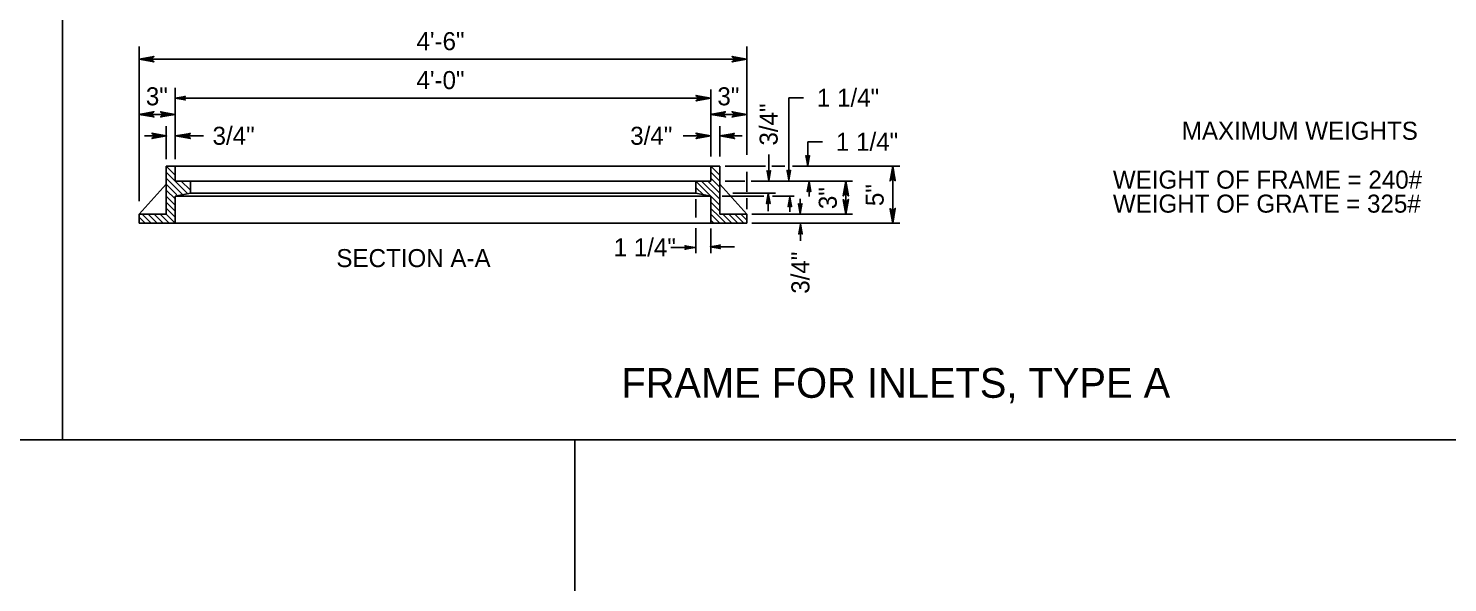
# Model space of a CAD drawing. Extents: x 0.17 to 2.79, y 0.04 to 1.76.
# Drawn here: x 1.235 to 2.076, y 0.765 to 1.093 of the extents above; entities that cross this region are included whole.
import ezdxf

# ---------------------------------------------------------------- set-up
doc = ezdxf.new("R2010")
doc.units = 0
for name, color, linetype in [('Default', 7, 'Continuous'), ('Plan Prop Drainage Structure', 7, 'Continuous'), ('Plan Prop DrainageStructure text', 7, 'Continuous')]:
    doc.layers.add(name, color=color, linetype=linetype)

msp = doc.modelspace()

# ---------------------------------------------------------------- linework, layer by layer
at = {"layer": 'Default'}
for p, q in [((1.25561, 1.74514), (1.25561, 0.84945)), ((2.19729, 0.84945), (0.24676, 0.84945)), ((1.55915, 0.23333), (1.55915, 0.84945))]:
    msp.add_line(p, q, dxfattribs=at)
at = {"layer": 'Plan Prop Drainage Structure'}
for p, q in [((1.31714, 1.01169), (1.32249, 1.01169)), ((1.32228, 1.00656), (1.31714, 1.01169)), ((1.31714, 1.01169), (1.31714, 0.98318)), ((1.32249, 1.01169), (1.32249, 1.00278)), ((1.32249, 1.01169), (1.63972, 1.01169)), ((1.64506, 1.01169), (1.63972, 1.01169)), ((1.63972, 1.01169), (1.63972, 1.00278)), ((1.64493, 1.00648), (1.63972, 1.01169)), ((1.64506, 1.01169), (1.64506, 0.98318)), ((1.31714, 1.001), (1.3011, 0.98318)), ((1.32974, 0.99553), (1.31714, 1.00813)), ((1.32662, 0.99508), (1.31714, 1.00456)), ((1.32348, 0.99466), (1.31714, 1.001)), ((1.32249, 1.00278), (1.3314, 1.00278)), ((1.33105, 0.99779), (1.32618, 1.00265)), ((1.3314, 1.00278), (1.3314, 0.99565)), ((1.3314, 1.00278), (1.63081, 1.00278)), ((1.63972, 1.00287), (1.63081, 1.00287)), ((1.63081, 1.00278), (1.63081, 0.99565)), ((1.64493, 0.98866), (1.6312, 1.00239)), ((1.64493, 0.99223), (1.63473, 1.00242)), ((1.64493, 0.99579), (1.63824, 1.00248)), ((1.64493, 1.00292), (1.63972, 1.00813)), ((1.64493, 0.99935), (1.63972, 1.00456)), ((1.64506, 1.001), (1.6611, 0.98318)), ((1.32256, 0.99202), (1.31714, 0.99744)), ((1.32228, 0.98873), (1.31714, 0.99387)), ((1.3314, 0.99565), (1.32249, 0.99387)), ((1.32249, 0.99387), (1.32249, 0.97783)), ((1.63972, 0.99387), (1.32249, 0.99387)), ((1.3314, 0.99565), (1.63081, 0.99565)), ((1.63081, 0.99565), (1.63972, 0.99387)), ((1.63515, 0.99488), (1.63113, 0.99889)), ((1.63972, 0.99387), (1.63972, 0.97783)), ((1.32229, 0.98516), (1.31714, 0.99031)), ((1.32237, 0.98151), (1.31714, 0.98674)), ((1.63081, 0.9921), (1.63081, 0.98129)), ((1.64493, 0.98153), (1.63982, 0.98664)), ((1.64493, 0.9851), (1.63988, 0.99015)), ((1.3011, 0.98318), (1.31714, 0.98318)), ((1.3011, 0.98318), (1.3011, 0.97783)), ((1.3011, 0.97783), (1.63972, 0.97783)), ((1.30451, 0.97799), (1.30114, 0.98136)), ((1.3078, 0.97826), (1.30289, 0.98318)), ((1.31159, 0.97804), (1.30645, 0.98318)), ((1.31509, 0.9781), (1.31001, 0.98318)), ((1.31881, 0.97795), (1.31358, 0.98318)), ((1.32181, 0.97851), (1.31714, 0.98318)), ((1.64493, 0.97797), (1.63972, 0.98318)), ((1.64113, 0.9782), (1.63972, 0.97961)), ((1.63972, 0.97783), (1.6611, 0.97783)), ((1.64849, 0.97797), (1.64328, 0.98318)), ((1.6611, 0.98318), (1.64506, 0.98318)), ((1.65206, 0.97797), (1.64685, 0.98318)), ((1.65562, 0.97797), (1.65041, 0.98318)), ((1.65918, 0.97797), (1.65398, 0.98318)), ((1.66096, 0.97976), (1.65754, 0.98318)), ((1.6611, 0.98318), (1.6611, 0.97783)), ((1.6611, 0.98318), (1.6611, 0.97783))]:
    msp.add_line(p, q, dxfattribs=at)
at = {"layer": 'Plan Prop DrainageStructure text'}
for p, q in [((1.3011, 0.99101), (1.3011, 1.08269)), ((1.6611, 1.01838), (1.6611, 1.08269)), ((1.3011, 1.0751), (1.6611, 1.0751)), ((1.32249, 1.01588), (1.32249, 1.05813)), ((1.32249, 1.05203), (1.63972, 1.05203)), ((1.63972, 1.01733), (1.63972, 1.05721)), ((1.68602, 1.00332), (1.68602, 1.05219)), ((1.6946, 1.05219), (1.68602, 1.05219)), ((1.32249, 1.04241), (1.3011, 1.04241)), ((1.31714, 1.01588), (1.31714, 1.03546)), ((1.63972, 1.04241), (1.6611, 1.04241)), ((1.64506, 1.01733), (1.64506, 1.03546)), ((1.31734, 1.02961), (1.30421, 1.02961)), ((1.32268, 1.02961), (1.3392, 1.02961)), ((1.63972, 1.02961), (1.62332, 1.02961)), ((1.64506, 1.02961), (1.65831, 1.02961)), ((1.69716, 1.01207), (1.69716, 1.02604)), ((1.70585, 1.02604), (1.69716, 1.02604)), ((1.6741, 1.00305), (1.6741, 1.01856)), ((1.64826, 1.01169), (1.67224, 1.01169)), ((1.67595, 1.01169), (1.68364, 1.01169)), ((1.68814, 1.01169), (1.75184, 1.01169)), ((1.74751, 1.01169), (1.74751, 0.97783)), ((1.64826, 1.00278), (1.65988, 1.00278)), ((1.6611, 0.99652), (1.6611, 1.00839)), ((1.66357, 1.00278), (1.72369, 1.00278)), ((1.69795, 1.00252), (1.69795, 0.99361)), ((1.71975, 0.98316), (1.71975, 1.00278)), ((1.64652, 0.99387), (1.67118, 0.99387)), ((1.65282, 0.99565), (1.67807, 0.99565)), ((1.6611, 0.98621), (1.6611, 0.99272)), ((1.67383, 0.99537), (1.67383, 0.98505)), ((1.67622, 0.99387), (1.68921, 0.99387)), ((1.68655, 0.99351), (1.68655, 0.9846)), ((1.69265, 0.98344), (1.69265, 0.99235)), ((1.66407, 0.98318), (1.72369, 0.98318)), ((1.66407, 0.97783), (1.75184, 0.97783)), ((1.69292, 0.97735), (1.69292, 0.96733)), ((1.63081, 0.97486), (1.63081, 0.96017)), ((1.63972, 0.97461), (1.63972, 0.96001)), ((1.63034, 0.96343), (1.61608, 0.96343)), ((1.63946, 0.96386), (1.65372, 0.96386))]:
    msp.add_line(p, q, dxfattribs=at)
for points in [[(1.3011, 1.0751), (1.30986, 1.07355), (1.30777, 1.0751), (1.30981, 1.07662), (1.3011, 1.0751), (1.30168, 1.07512), (1.30961, 1.07367), (1.3076, 1.07512), (1.30946, 1.0765), (1.302, 1.07514), (1.30229, 1.0751), (1.30908, 1.07389), (1.30756, 1.07512), (1.30912, 1.07631), (1.30242, 1.0751), (1.30271, 1.07514), (1.30865, 1.07407), (1.3075, 1.0751), (1.30867, 1.07617), (1.30356, 1.07515), (1.30405, 1.07514), (1.30821, 1.07429), (1.3074, 1.07508), (1.30827, 1.07595), (1.30414, 1.0751), (1.30461, 1.07507), (1.30773, 1.07454), (1.30713, 1.07515), (1.30779, 1.07574), (1.30504, 1.0751), (1.30548, 1.07506), (1.30736, 1.0747), (1.30705, 1.07512), (1.30756, 1.07559), (1.30571, 1.0751), (1.30693, 1.07481), (1.30676, 1.07514), (1.30729, 1.07548), (1.30602, 1.07515), (1.30682, 1.07494), (1.30648, 1.07521), (1.30687, 1.07537), (1.30649, 1.07512), (1.30669, 1.07508)], [(1.6611, 1.0751), (1.65235, 1.07665), (1.65444, 1.0751), (1.65239, 1.07358), (1.6611, 1.0751), (1.66052, 1.07509), (1.65259, 1.07653), (1.6546, 1.07508), (1.65275, 1.0737), (1.66021, 1.07506), (1.65992, 1.0751), (1.65312, 1.07631), (1.65465, 1.07508), (1.65308, 1.0739), (1.65978, 1.0751), (1.65949, 1.07506), (1.65356, 1.07613), (1.65471, 1.0751), (1.65353, 1.07403), (1.65865, 1.07506), (1.65815, 1.07506), (1.654, 1.07591), (1.6548, 1.07513), (1.65393, 1.07426), (1.65806, 1.0751), (1.6576, 1.07513), (1.65447, 1.07566), (1.65507, 1.07506), (1.65442, 1.07446), (1.65717, 1.0751), (1.65673, 1.07515), (1.65485, 1.0755), (1.65516, 1.07508), (1.65465, 1.07461), (1.6565, 1.0751), (1.65527, 1.07539), (1.65545, 1.07506), (1.65491, 1.07472), (1.65619, 1.07506), (1.65539, 1.07526), (1.65572, 1.07499), (1.65534, 1.07484), (1.65572, 1.07508), (1.65552, 1.07513)], [(1.32249, 1.05203), (1.32842, 1.05098), (1.327, 1.05203), (1.32839, 1.05306), (1.32249, 1.05203), (1.32288, 1.05204), (1.32825, 1.05106), (1.32689, 1.05204), (1.32815, 1.05298), (1.3231, 1.05205), (1.32329, 1.05203), (1.32789, 1.05121), (1.32686, 1.05204), (1.32792, 1.05284), (1.32338, 1.05203), (1.32358, 1.05205), (1.3276, 1.05133), (1.32682, 1.05203), (1.32762, 1.05275), (1.32415, 1.05206), (1.32449, 1.05206), (1.3273, 1.05148), (1.32676, 1.05201), (1.32734, 1.0526), (1.32455, 1.05203), (1.32486, 1.05201), (1.32698, 1.05165), (1.32657, 1.05206), (1.32701, 1.05246), (1.32516, 1.05203), (1.32545, 1.052), (1.32672, 1.05175), (1.32652, 1.05204), (1.32686, 1.05235), (1.32561, 1.05202), (1.32644, 1.05183), (1.32632, 1.05206), (1.32668, 1.05228), (1.32582, 1.05206), (1.32636, 1.05192), (1.32613, 1.0521), (1.32639, 1.05221), (1.32613, 1.05204), (1.32627, 1.05201)], [(1.63972, 1.05203), (1.63096, 1.05357), (1.63305, 1.05203), (1.63101, 1.0505), (1.63972, 1.05203), (1.63914, 1.05201), (1.63121, 1.05346), (1.63322, 1.05201), (1.63136, 1.05062), (1.63882, 1.05198), (1.63853, 1.05203), (1.63174, 1.05323), (1.63326, 1.05201), (1.6317, 1.05082), (1.6384, 1.05203), (1.63811, 1.05198), (1.63217, 1.05305), (1.63332, 1.05203), (1.63215, 1.05096), (1.63726, 1.05198), (1.63677, 1.05198), (1.63261, 1.05283), (1.63342, 1.05205), (1.63255, 1.05118), (1.63668, 1.05203), (1.63621, 1.05205), (1.63309, 1.05259), (1.63369, 1.05198), (1.63304, 1.05138), (1.63578, 1.05203), (1.63534, 1.05207), (1.63346, 1.05243), (1.63377, 1.05201), (1.63326, 1.05154), (1.63511, 1.05203), (1.63389, 1.05232), (1.63406, 1.05198), (1.63353, 1.05165), (1.6348, 1.05198), (1.634, 1.05218), (1.63434, 1.05192), (1.63395, 1.05176), (1.63434, 1.05201), (1.63413, 1.05205)], [(1.3011, 1.04241), (1.30986, 1.04086), (1.30777, 1.04241), (1.30981, 1.04393), (1.3011, 1.04241), (1.30168, 1.04242), (1.30961, 1.04097), (1.3076, 1.04243), (1.30946, 1.04381), (1.302, 1.04245), (1.30229, 1.04241), (1.30908, 1.0412), (1.30756, 1.04243), (1.30912, 1.04361), (1.30242, 1.04241), (1.30271, 1.04245), (1.30865, 1.04138), (1.3075, 1.04241), (1.30867, 1.04347), (1.30356, 1.04245), (1.30405, 1.04245), (1.30821, 1.0416), (1.3074, 1.04238), (1.30827, 1.04325), (1.30414, 1.04241), (1.30461, 1.04238), (1.30773, 1.04185), (1.30713, 1.04245), (1.30779, 1.04305), (1.30504, 1.04241), (1.30548, 1.04236), (1.30736, 1.042), (1.30705, 1.04243), (1.30756, 1.04289), (1.30571, 1.04241), (1.30693, 1.04212), (1.30676, 1.04245), (1.30729, 1.04279), (1.30602, 1.04245), (1.30682, 1.04225), (1.30648, 1.04252), (1.30687, 1.04267), (1.30649, 1.04243), (1.30669, 1.04238)], [(1.32249, 1.04241), (1.31374, 1.04396), (1.31583, 1.04241), (1.31378, 1.04088), (1.32249, 1.04241), (1.32191, 1.04239), (1.31398, 1.04384), (1.31599, 1.04239), (1.31413, 1.041), (1.32159, 1.04236), (1.3213, 1.04241), (1.31451, 1.04362), (1.31604, 1.04239), (1.31447, 1.0412), (1.32117, 1.04241), (1.32088, 1.04236), (1.31494, 1.04344), (1.3161, 1.04241), (1.31492, 1.04134), (1.32003, 1.04236), (1.31954, 1.04236), (1.31538, 1.04322), (1.31619, 1.04243), (1.31532, 1.04156), (1.31945, 1.04241), (1.31898, 1.04244), (1.31586, 1.04297), (1.31646, 1.04236), (1.31581, 1.04176), (1.31855, 1.04241), (1.31811, 1.04245), (1.31624, 1.04281), (1.31655, 1.04239), (1.31603, 1.04192), (1.31788, 1.04241), (1.31666, 1.0427), (1.31684, 1.04236), (1.3163, 1.04203), (1.31758, 1.04236), (1.31677, 1.04256), (1.31711, 1.0423), (1.31672, 1.04214), (1.31711, 1.04239), (1.31691, 1.04243)], [(1.63972, 1.04241), (1.64847, 1.04086), (1.64638, 1.04241), (1.64843, 1.04393), (1.63972, 1.04241), (1.6403, 1.04242), (1.64823, 1.04097), (1.64622, 1.04243), (1.64807, 1.04381), (1.64061, 1.04245), (1.6409, 1.04241), (1.64769, 1.0412), (1.64617, 1.04243), (1.64774, 1.04361), (1.64104, 1.04241), (1.64133, 1.04245), (1.64726, 1.04138), (1.64611, 1.04241), (1.64729, 1.04347), (1.64217, 1.04245), (1.64267, 1.04245), (1.64682, 1.0416), (1.64602, 1.04238), (1.64689, 1.04325), (1.64275, 1.04241), (1.64322, 1.04238), (1.64635, 1.04185), (1.64575, 1.04245), (1.6464, 1.04305), (1.64365, 1.04241), (1.64409, 1.04236), (1.64597, 1.042), (1.64566, 1.04243), (1.64617, 1.04289), (1.64432, 1.04241), (1.64555, 1.04212), (1.64537, 1.04245), (1.64591, 1.04279), (1.64463, 1.04245), (1.64543, 1.04225), (1.6451, 1.04252), (1.64548, 1.04267), (1.6451, 1.04243), (1.6453, 1.04238)], [(1.6611, 1.04241), (1.65235, 1.04396), (1.65444, 1.04241), (1.65239, 1.04088), (1.6611, 1.04241), (1.66052, 1.04239), (1.65259, 1.04384), (1.6546, 1.04239), (1.65275, 1.041), (1.66021, 1.04236), (1.65992, 1.04241), (1.65312, 1.04362), (1.65465, 1.04239), (1.65308, 1.0412), (1.65978, 1.04241), (1.65949, 1.04236), (1.65356, 1.04344), (1.65471, 1.04241), (1.65353, 1.04134), (1.65865, 1.04236), (1.65815, 1.04236), (1.654, 1.04322), (1.6548, 1.04243), (1.65393, 1.04156), (1.65806, 1.04241), (1.6576, 1.04244), (1.65447, 1.04297), (1.65507, 1.04236), (1.65442, 1.04176), (1.65717, 1.04241), (1.65673, 1.04245), (1.65485, 1.04281), (1.65516, 1.04239), (1.65465, 1.04192), (1.6565, 1.04241), (1.65527, 1.0427), (1.65545, 1.04236), (1.65491, 1.04203), (1.65619, 1.04236), (1.65539, 1.04256), (1.65572, 1.0423), (1.65534, 1.04214), (1.65572, 1.04239), (1.65552, 1.04243)], [(1.31734, 1.02961), (1.30858, 1.03116), (1.31067, 1.02961), (1.30863, 1.02809), (1.31734, 1.02961), (1.31675, 1.02959), (1.30883, 1.03104), (1.31084, 1.02959), (1.30898, 1.02821), (1.31644, 1.02957), (1.31615, 1.02961), (1.30936, 1.03082), (1.31088, 1.02959), (1.30931, 1.0284), (1.31602, 1.02961), (1.31572, 1.02957), (1.30979, 1.03064), (1.31094, 1.02961), (1.30976, 1.02854), (1.31488, 1.02957), (1.31439, 1.02957), (1.31023, 1.03042), (1.31104, 1.02964), (1.31017, 1.02877), (1.3143, 1.02961), (1.31383, 1.02964), (1.3107, 1.03017), (1.3113, 1.02957), (1.31065, 1.02897), (1.3134, 1.02961), (1.31296, 1.02965), (1.31108, 1.03001), (1.31139, 1.02959), (1.31088, 1.02912), (1.31273, 1.02961), (1.31151, 1.0299), (1.31168, 1.02957), (1.31115, 1.02923), (1.31242, 1.02957), (1.31162, 1.02977), (1.31196, 1.0295), (1.31157, 1.02935), (1.31195, 1.02959), (1.31175, 1.02964)], [(1.32268, 1.02961), (1.33144, 1.02806), (1.32935, 1.02961), (1.33139, 1.03113), (1.32268, 1.02961), (1.32326, 1.02963), (1.33119, 1.02818), (1.32918, 1.02963), (1.33104, 1.03101), (1.32358, 1.02965), (1.32387, 1.02961), (1.33066, 1.0284), (1.32914, 1.02963), (1.3307, 1.03082), (1.324, 1.02961), (1.32429, 1.02965), (1.33023, 1.02858), (1.32907, 1.02961), (1.33025, 1.03068), (1.32514, 1.02965), (1.32563, 1.02965), (1.32979, 1.0288), (1.32898, 1.02959), (1.32985, 1.03046), (1.32572, 1.02961), (1.32619, 1.02958), (1.32931, 1.02905), (1.32871, 1.02965), (1.32936, 1.03025), (1.32662, 1.02961), (1.32706, 1.02957), (1.32894, 1.02921), (1.32863, 1.02963), (1.32914, 1.0301), (1.32729, 1.02961), (1.32851, 1.02932), (1.32833, 1.02965), (1.32887, 1.02999), (1.3276, 1.02965), (1.3284, 1.02945), (1.32806, 1.02972), (1.32845, 1.02988), (1.32806, 1.02963), (1.32826, 1.02959)], [(1.63972, 1.02961), (1.63096, 1.03116), (1.63305, 1.02961), (1.63101, 1.02809), (1.63972, 1.02961), (1.63914, 1.02959), (1.63121, 1.03104), (1.63322, 1.02959), (1.63136, 1.02821), (1.63882, 1.02957), (1.63853, 1.02961), (1.63174, 1.03082), (1.63326, 1.02959), (1.6317, 1.0284), (1.6384, 1.02961), (1.63811, 1.02957), (1.63217, 1.03064), (1.63332, 1.02961), (1.63215, 1.02854), (1.63726, 1.02957), (1.63677, 1.02957), (1.63261, 1.03042), (1.63342, 1.02964), (1.63255, 1.02877), (1.63668, 1.02961), (1.63621, 1.02964), (1.63309, 1.03017), (1.63369, 1.02957), (1.63304, 1.02897), (1.63578, 1.02961), (1.63534, 1.02965), (1.63346, 1.03001), (1.63377, 1.02959), (1.63326, 1.02912), (1.63511, 1.02961), (1.63389, 1.0299), (1.63406, 1.02957), (1.63353, 1.02923), (1.6348, 1.02957), (1.634, 1.02977), (1.63434, 1.0295), (1.63395, 1.02935), (1.63434, 1.02959), (1.63413, 1.02964)], [(1.64506, 1.02961), (1.65382, 1.02806), (1.65173, 1.02961), (1.65377, 1.03113), (1.64506, 1.02961), (1.64564, 1.02963), (1.65357, 1.02818), (1.65156, 1.02963), (1.65342, 1.03101), (1.64596, 1.02965), (1.64625, 1.02961), (1.65304, 1.0284), (1.65152, 1.02963), (1.65308, 1.03082), (1.64638, 1.02961), (1.64667, 1.02965), (1.65261, 1.02858), (1.65146, 1.02961), (1.65263, 1.03068), (1.64752, 1.02965), (1.64801, 1.02965), (1.65217, 1.0288), (1.65136, 1.02959), (1.65223, 1.03046), (1.6481, 1.02961), (1.64857, 1.02958), (1.65169, 1.02905), (1.65109, 1.02965), (1.65174, 1.03025), (1.649, 1.02961), (1.64944, 1.02957), (1.65132, 1.02921), (1.65101, 1.02963), (1.65152, 1.0301), (1.64967, 1.02961), (1.65089, 1.02932), (1.65072, 1.02965), (1.65125, 1.02999), (1.64998, 1.02965), (1.65078, 1.02945), (1.65044, 1.02972), (1.65083, 1.02988), (1.65044, 1.02963), (1.65065, 1.02959)], [(1.69716, 1.01207), (1.6982, 1.01799), (1.69716, 1.01658), (1.69612, 1.01796), (1.69716, 1.01207), (1.69714, 1.01246), (1.69813, 1.01783), (1.69714, 1.01647), (1.6962, 1.01772), (1.69713, 1.01267), (1.69716, 1.01287), (1.69797, 1.01747), (1.69714, 1.01644), (1.69634, 1.0175), (1.69716, 1.01296), (1.69713, 1.01316), (1.69785, 1.01718), (1.69716, 1.01639), (1.69643, 1.01719), (1.69713, 1.01373), (1.69713, 1.01406), (1.6977, 1.01688), (1.69717, 1.01633), (1.69658, 1.01692), (1.69716, 1.01412), (1.69717, 1.01444), (1.69753, 1.01656), (1.69712, 1.01615), (1.69672, 1.01659), (1.69716, 1.01473), (1.69718, 1.01503), (1.69743, 1.0163), (1.69714, 1.01609), (1.69683, 1.01644), (1.69716, 1.01518), (1.69735, 1.01601), (1.69713, 1.01589), (1.6969, 1.01626), (1.69712, 1.01539), (1.69726, 1.01594), (1.69708, 1.01571), (1.69698, 1.01597), (1.69714, 1.01571), (1.69717, 1.01585)], [(1.68602, 1.00332), (1.68707, 1.00925), (1.68602, 1.00783), (1.68499, 1.00922), (1.68602, 1.00332), (1.68601, 1.00371), (1.68699, 1.00908), (1.68601, 1.00772), (1.68507, 1.00898), (1.686, 1.00393), (1.68602, 1.00412), (1.68684, 1.00872), (1.68601, 1.00769), (1.68521, 1.00875), (1.68602, 1.00421), (1.686, 1.00441), (1.68672, 1.00843), (1.68602, 1.00765), (1.6853, 1.00845), (1.686, 1.00498), (1.686, 1.00532), (1.68657, 1.00813), (1.68604, 1.00759), (1.68545, 1.00817), (1.68602, 1.00538), (1.68604, 1.00569), (1.68641, 1.00781), (1.686, 1.0074), (1.68559, 1.00784), (1.68602, 1.00598), (1.68605, 1.00628), (1.6863, 1.00755), (1.68601, 1.00734), (1.6857, 1.00769), (1.68603, 1.00644), (1.68622, 1.00727), (1.686, 1.00715), (1.68577, 1.00751), (1.686, 1.00665), (1.68613, 1.00719), (1.68595, 1.00696), (1.68584, 1.00722), (1.68601, 1.00696), (1.68604, 1.0071)], [(1.74751, 1.01169), (1.74596, 1.00294), (1.74751, 1.00503), (1.74903, 1.00298), (1.74751, 1.01169), (1.74753, 1.01111), (1.74608, 1.00318), (1.74753, 1.00519), (1.74891, 1.00334), (1.74755, 1.0108), (1.74751, 1.01051), (1.7463, 1.00372), (1.74753, 1.00524), (1.74872, 1.00367), (1.74751, 1.01037), (1.74755, 1.01008), (1.74648, 1.00415), (1.74751, 1.0053), (1.74858, 1.00412), (1.74755, 1.00924), (1.74755, 1.00874), (1.7467, 1.00459), (1.74748, 1.00539), (1.74836, 1.00452), (1.74751, 1.00865), (1.74748, 1.00819), (1.74695, 1.00506), (1.74755, 1.00566), (1.74815, 1.00501), (1.74751, 1.00776), (1.74747, 1.00732), (1.74711, 1.00544), (1.74753, 1.00575), (1.748, 1.00524), (1.74751, 1.00709), (1.74722, 1.00586), (1.74755, 1.00604), (1.74789, 1.0055), (1.74755, 1.00678), (1.74735, 1.00598), (1.74762, 1.00631), (1.74778, 1.00593), (1.74753, 1.00631), (1.74748, 1.00611)], [(1.6741, 1.00305), (1.67515, 1.00898), (1.6741, 1.00757), (1.67307, 1.00895), (1.6741, 1.00305), (1.67409, 1.00345), (1.67507, 1.00882), (1.67409, 1.00746), (1.67315, 1.00871), (1.67407, 1.00366), (1.6741, 1.00386), (1.67492, 1.00846), (1.67409, 1.00743), (1.67328, 1.00849), (1.6741, 1.00395), (1.67407, 1.00415), (1.67479, 1.00816), (1.6741, 1.00738), (1.67338, 1.00818), (1.67407, 1.00472), (1.67407, 1.00505), (1.67465, 1.00787), (1.67412, 1.00732), (1.67353, 1.00791), (1.6741, 1.00511), (1.67412, 1.00543), (1.67448, 1.00754), (1.67407, 1.00714), (1.67366, 1.00758), (1.6741, 1.00572), (1.67413, 1.00602), (1.67437, 1.00729), (1.67409, 1.00708), (1.67377, 1.00743), (1.6741, 1.00617), (1.6743, 1.007), (1.67407, 1.00688), (1.67384, 1.00725), (1.67407, 1.00638), (1.67421, 1.00693), (1.67403, 1.0067), (1.67392, 1.00696), (1.67409, 1.0067), (1.67412, 1.00684)], [(1.69795, 1.00252), (1.6969, 0.9966), (1.69795, 0.99801), (1.69898, 0.99663), (1.69795, 1.00252), (1.69796, 1.00213), (1.69698, 0.99676), (1.69796, 0.99812), (1.6989, 0.99687), (1.69798, 1.00192), (1.69795, 1.00172), (1.69713, 0.99712), (1.69796, 0.99815), (1.69877, 0.99709), (1.69795, 1.00163), (1.69798, 1.00143), (1.69725, 0.99741), (1.69795, 0.9982), (1.69867, 0.9974), (1.69798, 1.00086), (1.69798, 1.00053), (1.6974, 0.99771), (1.69793, 0.99826), (1.69852, 0.99767), (1.69795, 1.00047), (1.69793, 1.00015), (1.69757, 0.99803), (1.69798, 0.99844), (1.69839, 0.998), (1.69795, 0.99986), (1.69792, 0.99956), (1.69768, 0.99829), (1.69796, 0.9985), (1.69828, 0.99815), (1.69795, 0.99941), (1.69775, 0.99858), (1.69798, 0.9987), (1.69821, 0.99833), (1.69798, 0.9992), (1.69784, 0.99865), (1.69802, 0.99888), (1.69813, 0.99862), (1.69796, 0.99888), (1.69793, 0.99874)], [(1.71975, 1.00278), (1.7182, 0.99403), (1.71975, 0.99612), (1.72127, 0.99407), (1.71975, 1.00278), (1.71977, 1.0022), (1.71832, 0.99427), (1.71977, 0.99628), (1.72115, 0.99443), (1.71979, 1.00189), (1.71975, 1.0016), (1.71854, 0.9948), (1.71977, 0.99633), (1.72096, 0.99476), (1.71975, 1.00146), (1.71979, 1.00117), (1.71872, 0.99524), (1.71975, 0.99639), (1.72082, 0.99521), (1.71979, 1.00033), (1.71979, 0.99983), (1.71894, 0.99568), (1.71972, 0.99648), (1.72059, 0.99561), (1.71975, 0.99974), (1.71972, 0.99928), (1.71919, 0.99615), (1.71979, 0.99675), (1.72039, 0.9961), (1.71975, 0.99885), (1.7197, 0.99841), (1.71935, 0.99653), (1.71977, 0.99684), (1.72024, 0.99633), (1.71975, 0.99818), (1.71946, 0.99695), (1.71979, 0.99713), (1.72013, 0.99659), (1.71979, 0.99787), (1.71959, 0.99707), (1.71986, 0.9974), (1.72001, 0.99702), (1.71977, 0.9974), (1.71972, 0.9972)], [(1.67383, 0.99537), (1.67279, 0.98944), (1.67383, 0.99086), (1.67487, 0.98947), (1.67383, 0.99537), (1.67384, 0.99497), (1.67286, 0.98961), (1.67385, 0.99097), (1.67478, 0.98971), (1.67386, 0.99476), (1.67383, 0.99456), (1.67302, 0.98997), (1.67385, 0.991), (1.67465, 0.98994), (1.67383, 0.99447), (1.67386, 0.99428), (1.67314, 0.99026), (1.67383, 0.99104), (1.67456, 0.99024), (1.67386, 0.99371), (1.67386, 0.99337), (1.67329, 0.99056), (1.67382, 0.9911), (1.67441, 0.99051), (1.67383, 0.99331), (1.67381, 0.99299), (1.67345, 0.99088), (1.67386, 0.99129), (1.67427, 0.99084), (1.67383, 0.9927), (1.6738, 0.9924), (1.67356, 0.99114), (1.67385, 0.99134), (1.67416, 0.991), (1.67383, 0.99225), (1.67364, 0.99142), (1.67386, 0.99154), (1.67409, 0.99118), (1.67386, 0.99204), (1.67373, 0.9915), (1.67391, 0.99173), (1.67401, 0.99146), (1.67385, 0.99172), (1.67382, 0.99159)], [(1.68655, 0.99351), (1.68551, 0.98758), (1.68655, 0.989), (1.68759, 0.98762), (1.68655, 0.99351), (1.68657, 0.99312), (1.68558, 0.98775), (1.68657, 0.98911), (1.6875, 0.98786), (1.68658, 0.99291), (1.68655, 0.99271), (1.68574, 0.98811), (1.68657, 0.98914), (1.68737, 0.98808), (1.68655, 0.99262), (1.68658, 0.99242), (1.68586, 0.9884), (1.68655, 0.98918), (1.68728, 0.98839), (1.68658, 0.99185), (1.68658, 0.99152), (1.68601, 0.9887), (1.68654, 0.98925), (1.68713, 0.98866), (1.68655, 0.99146), (1.68654, 0.99114), (1.68617, 0.98902), (1.68658, 0.98943), (1.68699, 0.98899), (1.68655, 0.99085), (1.68652, 0.99055), (1.68628, 0.98928), (1.68657, 0.98949), (1.68688, 0.98914), (1.68655, 0.9904), (1.68636, 0.98957), (1.68658, 0.98969), (1.68681, 0.98932), (1.68658, 0.99019), (1.68645, 0.98964), (1.68663, 0.98987), (1.68674, 0.98961), (1.68657, 0.98987), (1.68654, 0.98973)], [(1.69265, 0.98344), (1.6937, 0.98937), (1.69265, 0.98796), (1.69162, 0.98934), (1.69265, 0.98344), (1.69264, 0.98384), (1.69362, 0.98921), (1.69264, 0.98784), (1.6917, 0.9891), (1.69262, 0.98405), (1.69265, 0.98425), (1.69347, 0.98885), (1.69264, 0.98781), (1.69183, 0.98887), (1.69265, 0.98434), (1.69262, 0.98453), (1.69335, 0.98855), (1.69265, 0.98777), (1.69193, 0.98857), (1.69262, 0.98511), (1.69262, 0.98544), (1.6932, 0.98826), (1.69267, 0.98771), (1.69208, 0.9883), (1.69265, 0.9855), (1.69267, 0.98582), (1.69303, 0.98793), (1.69262, 0.98753), (1.69221, 0.98797), (1.69265, 0.98611), (1.69268, 0.98641), (1.69292, 0.98768), (1.69264, 0.98747), (1.69232, 0.98781), (1.69265, 0.98656), (1.69285, 0.98739), (1.69262, 0.98727), (1.69239, 0.98763), (1.69262, 0.98677), (1.69276, 0.98731), (1.69258, 0.98709), (1.69247, 0.98735), (1.69264, 0.98709), (1.69267, 0.98722)], [(1.71975, 0.98316), (1.7213, 0.99192), (1.71975, 0.98983), (1.71823, 0.99187), (1.71975, 0.98316), (1.71973, 0.98375), (1.72118, 0.99167), (1.71973, 0.98966), (1.71835, 0.99152), (1.71971, 0.98406), (1.71975, 0.98435), (1.72096, 0.99114), (1.71973, 0.98962), (1.71854, 0.99119), (1.71975, 0.98448), (1.71971, 0.98478), (1.72078, 0.99071), (1.71975, 0.98956), (1.71868, 0.99074), (1.7197, 0.98562), (1.71971, 0.98611), (1.72056, 0.99027), (1.71977, 0.98946), (1.7189, 0.99033), (1.71975, 0.9862), (1.71978, 0.98667), (1.72031, 0.9898), (1.7197, 0.98919), (1.71911, 0.98985), (1.71975, 0.9871), (1.71979, 0.98754), (1.72015, 0.98942), (1.71973, 0.98911), (1.71926, 0.98962), (1.71975, 0.98777), (1.72004, 0.98899), (1.71971, 0.98882), (1.71937, 0.98935), (1.7197, 0.98808), (1.71991, 0.98888), (1.71964, 0.98854), (1.71948, 0.98893), (1.71973, 0.98855), (1.71977, 0.98875)], [(1.74751, 0.97783), (1.74906, 0.98659), (1.74751, 0.98449), (1.74599, 0.98654), (1.74751, 0.97783), (1.74749, 0.97841), (1.74894, 0.98634), (1.74749, 0.98433), (1.74611, 0.98619), (1.74747, 0.97873), (1.74751, 0.97902), (1.74872, 0.98581), (1.74749, 0.98429), (1.7463, 0.98585), (1.74751, 0.97915), (1.74747, 0.97944), (1.74854, 0.98538), (1.74751, 0.98422), (1.74644, 0.9854), (1.74747, 0.98029), (1.74747, 0.98078), (1.74832, 0.98494), (1.74753, 0.98413), (1.74666, 0.985), (1.74751, 0.98087), (1.74754, 0.98134), (1.74807, 0.98446), (1.74747, 0.98386), (1.74687, 0.98451), (1.74751, 0.98177), (1.74755, 0.98221), (1.74791, 0.98409), (1.74749, 0.98378), (1.74702, 0.98429), (1.74751, 0.98244), (1.7478, 0.98366), (1.74747, 0.98348), (1.74713, 0.98402), (1.74747, 0.98275), (1.74767, 0.98355), (1.7474, 0.98321), (1.74724, 0.9836), (1.74749, 0.98321), (1.74753, 0.98341)], [(1.69292, 0.97735), (1.69187, 0.97142), (1.69292, 0.97283), (1.69395, 0.97145), (1.69292, 0.97735), (1.69293, 0.97695), (1.69194, 0.97159), (1.69293, 0.97295), (1.69387, 0.97169), (1.69294, 0.97674), (1.69292, 0.97654), (1.6921, 0.97194), (1.69293, 0.97298), (1.69373, 0.97192), (1.69292, 0.97645), (1.69294, 0.97626), (1.69222, 0.97224), (1.69292, 0.97302), (1.69364, 0.97222), (1.69294, 0.97568), (1.69294, 0.97535), (1.69237, 0.97253), (1.6929, 0.97308), (1.69349, 0.97249), (1.69292, 0.97529), (1.6929, 0.97497), (1.69253, 0.97286), (1.69294, 0.97326), (1.69335, 0.97282), (1.69292, 0.97468), (1.69289, 0.97439), (1.69264, 0.97311), (1.69293, 0.97332), (1.69324, 0.97298), (1.69292, 0.97423), (1.69272, 0.9734), (1.69294, 0.97352), (1.69317, 0.97316), (1.69294, 0.97402), (1.69281, 0.97348), (1.69299, 0.9737), (1.69309, 0.97344), (1.69293, 0.9737), (1.6929, 0.97357)], [(1.63034, 0.96343), (1.62441, 0.96448), (1.62583, 0.96343), (1.62444, 0.9624), (1.63034, 0.96343), (1.62995, 0.96342), (1.62458, 0.9644), (1.62594, 0.96341), (1.62468, 0.96248), (1.62973, 0.9634), (1.62954, 0.96343), (1.62494, 0.96424), (1.62597, 0.96342), (1.62491, 0.96261), (1.62945, 0.96343), (1.62925, 0.9634), (1.62523, 0.96412), (1.62601, 0.96343), (1.62521, 0.9627), (1.62868, 0.9634), (1.62834, 0.9634), (1.62553, 0.96397), (1.62607, 0.96344), (1.62548, 0.96285), (1.62828, 0.96343), (1.62796, 0.96345), (1.62585, 0.96381), (1.62626, 0.9634), (1.62581, 0.96299), (1.62767, 0.96343), (1.62737, 0.96346), (1.6261, 0.9637), (1.62631, 0.96341), (1.62597, 0.9631), (1.62722, 0.96343), (1.62639, 0.96362), (1.62651, 0.9634), (1.62615, 0.96317), (1.62701, 0.9634), (1.62647, 0.96353), (1.6267, 0.96335), (1.62644, 0.96325), (1.62669, 0.96341), (1.62656, 0.96344)], [(1.63946, 0.96386), (1.64539, 0.96281), (1.64397, 0.96386), (1.64536, 0.96489), (1.63946, 0.96386), (1.63986, 0.96387), (1.64522, 0.96289), (1.64386, 0.96388), (1.64512, 0.96481), (1.64007, 0.96389), (1.64026, 0.96386), (1.64486, 0.96304), (1.64383, 0.96387), (1.64489, 0.96468), (1.64036, 0.96386), (1.64055, 0.96389), (1.64457, 0.96317), (1.64379, 0.96386), (1.64459, 0.96458), (1.64113, 0.96389), (1.64146, 0.96389), (1.64427, 0.96332), (1.64373, 0.96384), (1.64432, 0.96443), (1.64152, 0.96386), (1.64184, 0.96384), (1.64395, 0.96348), (1.64354, 0.96389), (1.64399, 0.9643), (1.64213, 0.96386), (1.64243, 0.96383), (1.6437, 0.96359), (1.64349, 0.96388), (1.64383, 0.96419), (1.64258, 0.96386), (1.64341, 0.96366), (1.64329, 0.96389), (1.64365, 0.96412), (1.64279, 0.96389), (1.64333, 0.96376), (1.6431, 0.96393), (1.64337, 0.96404), (1.64311, 0.96388), (1.64324, 0.96384)]]:
    msp.add_lwpolyline(points, dxfattribs=at)

# ---------------------------------------------------------------- texts
for s, height, p in [('4\'-6"', 0.010696, (1.46537, 1.08045)), ('4\'-0"', 0.010696, (1.46537, 1.05737)), ('3"', 0.010696, (1.30503, 1.04776)), ('3"', 0.010696, (1.64364, 1.04776)), ('1 1/4"', 0.010696, (1.70262, 1.04693)), ('3/4"', 0.010696, (1.34455, 1.02435)), ('3/4"', 0.010696, (1.59201, 1.02435)), ('MAXIMUM WEIGHTS', 0.0106959, (1.91882, 1.02732)), ('1 1/4"', 0.010696, (1.71388, 1.02078)), ('WEIGHT OF FRAME = 240#', 0.0106959, (1.87798, 0.99834)), ('WEIGHT OF GRATE = 325#', 0.0106959, (1.87798, 0.98411)), ('1 1/4"', 0.010696, (1.58219, 0.95816)), ('SECTION A-A', 0.0106959, (1.41791, 0.9518)), ('FRAME FOR INLETS, TYPE A ', 0.0176483, (1.58673, 0.87429))]:
    msp.add_text(s, height=height, dxfattribs=at).set_placement(p)
for s, p in [('3/4"', (1.67936, 1.0239)), ('3"', (1.7144, 0.9862)), ('5"', (1.74216, 0.98799)), ('3/4"', (1.69818, 0.93601))]:
    msp.add_text(s, height=0.010696, rotation=90, dxfattribs=at).set_placement(p)

doc.saveas('drawing.dxf')
